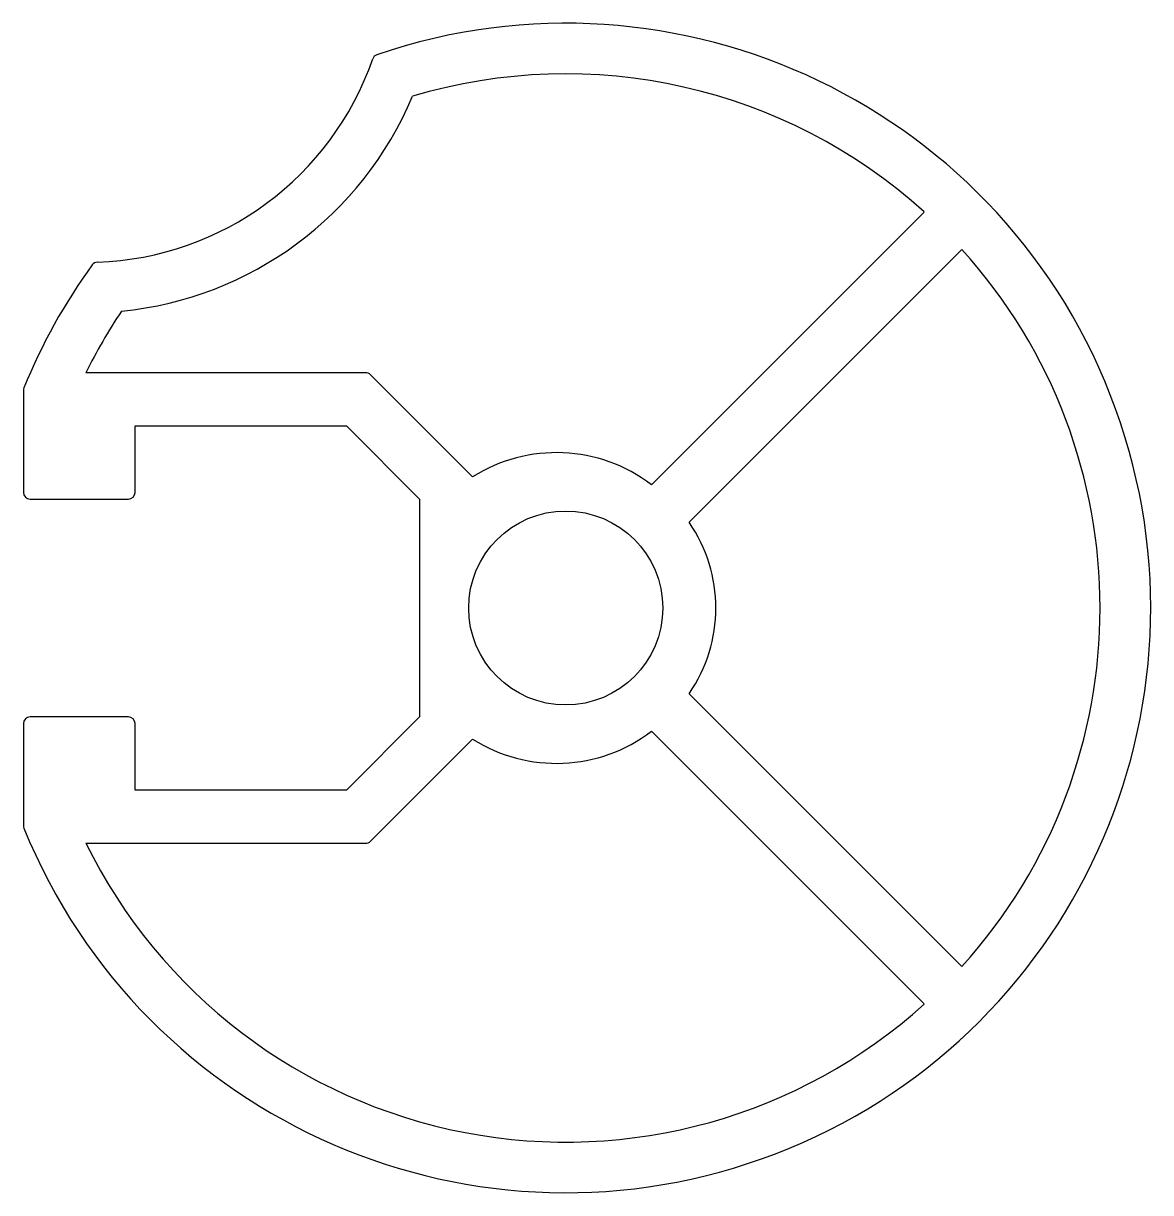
# Model space of a CAD drawing. Extents: x 1.9 to 44.3, y 1.5 to 45.5.
import ezdxf

# ---------------------------------------------------------------- set-up
doc = ezdxf.new("R2010")
doc.units = 0
doc.layers.get('0').update_dxf_attribs({"linetype": 'CONTINUOUS'})

msp = doc.modelspace()

# ---------------------------------------------------------------- linework, layer by layer
for p, q in [((35.766, 38.399), (25.503, 28.136)), ((26.917, 26.722), (37.18, 36.985)), ((14.753, 32.347), (4.231, 32.347)), ((18.774, 28.429), (14.93, 32.274)), ((1.878, 31.685), (1.878, 27.847)), ((6.078, 27.847), (6.078, 30.347)), ((6.078, 30.347), (14.028, 30.347)), ((14.028, 30.347), (16.778, 27.597)), ((2.128, 27.597), (5.828, 27.597)), ((16.778, 27.597), (16.778, 19.397)), ((37.18, 10.009), (26.917, 20.272)), ((5.828, 19.397), (2.128, 19.397)), ((16.778, 19.397), (14.028, 16.647)), ((1.878, 19.147), (1.878, 15.309)), ((6.078, 16.647), (6.078, 19.147)), ((14.93, 14.72), (18.774, 18.565)), ((25.503, 18.858), (35.766, 8.595)), ((14.028, 16.647), (6.078, 16.647)), ((4.231, 14.647), (14.753, 14.647))]:
    msp.add_line(p, q)
msp.add_circle((22.278, 23.497), 3.65)
for centre, radius, start, end in [((22.278, 23.497), 22, 202.114, 108.8393), ((4.278, 47.867), 11.361, 271.9266, 340.9734), ((15.255, 44.082), 0.25, 108.8393, 160.9734), ((22.278, 23.497), 20.1, 47.8517, 106.6676), ((4.278, 47.867), 13.261, 275.5863, 337.3137), ((22.278, 23.497), 20.1, 317.8517, 42.1483), ((22.278, 23.497), 22, 144.0607, 157.886), ((4.668, 36.263), 0.25, 91.9266, 144.0607), ((22.278, 23.497), 20.1, 146.2324, 153.8771), ((14.753, 32.097), 0.25, 45, 90), ((2.128, 31.685), 0.25, 157.886, 180), ((21.928, 23.443), 5.9, 52.7044, 122.311), ((2.128, 27.847), 0.25, 180, 270), ((5.828, 27.847), 0.25, 270, 0), ((22.278, 23.497), 5.65, 325.1946, 34.8054), ((2.128, 19.147), 0.25, 90, 180), ((5.828, 19.147), 0.25, 0, 90), ((21.928, 23.551), 5.9, 237.689, 307.2956), ((2.128, 15.309), 0.25, 180, 202.114), ((22.278, 23.497), 20.1, 206.1229, 312.1483), ((14.753, 14.897), 0.25, 270, 315)]:
    msp.add_arc(centre, radius, start, end)

doc.saveas('drawing.dxf')
